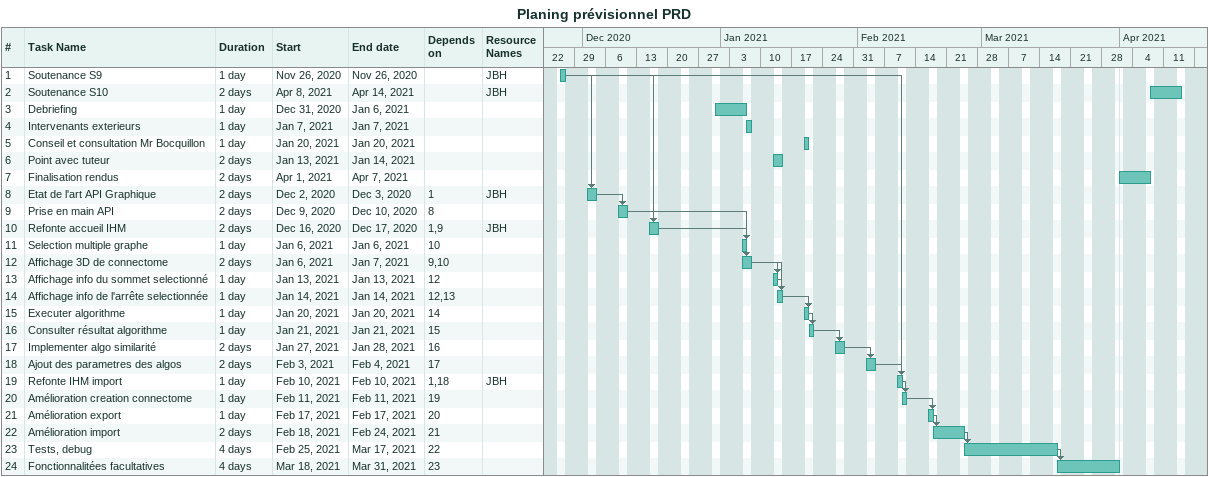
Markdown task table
Planing prévisionnel PRD

| ID | Task | Duration | Start | Finish | Predecessors | Resources |
|---|---|---|---|---|---|---|
| 1 | Soutenance S9 | 1d | 2020-11-26 | 2020-11-26 |  | JBH |
| 2 | Soutenance S10 | 2d | 2021-04-08 | 2021-04-14 |  | JBH |
| 3 | Debriefing | 1d | 2020-12-31 | 2021-01-06 |  |  |
| 4 | Intervenants exterieurs | 1d | 2021-01-07 | 2021-01-07 |  |  |
| 5 | Conseil et consultation Mr Bocquillon | 1d | 2021-01-20 | 2021-01-20 |  |  |
| 6 | Point avec tuteur | 2d | 2021-01-13 | 2021-01-14 |  |  |
| 7 | Finalisation rendus | 2d | 2021-04-01 | 2021-04-07 |  |  |
| 8 | Etat de l'art API Graphique | 2d | 2020-12-02 | 2020-12-03 | 1 | JBH |
| 9 | Prise en main API | 2d | 2020-12-09 | 2020-12-10 | 8 |  |
| 10 | Refonte accueil IHM | 2d | 2020-12-16 | 2020-12-17 | 1, 9 | JBH |
| 11 | Selection multiple graphe | 1d | 2021-01-06 | 2021-01-06 | 10 |  |
| 12 | Affichage 3D de connectome | 2d | 2021-01-06 | 2021-01-07 | 9, 10 |  |
| 13 | Affichage info du sommet selectionné | 1d | 2021-01-13 | 2021-01-13 | 12 |  |
| 14 | Affichage info de l'arrête selectionnée | 1d | 2021-01-14 | 2021-01-14 | 12, 13 |  |
| 15 | Executer algorithme | 1d | 2021-01-20 | 2021-01-20 | 14 |  |
| 16 | Consulter résultat algorithme | 1d | 2021-01-21 | 2021-01-21 | 15 |  |
| 17 | Implementer algo similarité | 2d | 2021-01-27 | 2021-01-28 | 16 |  |
| 18 | Ajout des parametres des algos | 2d | 2021-02-03 | 2021-02-04 | 17 |  |
| 19 | Refonte IHM import | 1d | 2021-02-10 | 2021-02-10 | 1, 18 | JBH |
| 20 | Amélioration creation connectome | 1d | 2021-02-11 | 2021-02-11 | 19 |  |
| 21 | Amélioration export | 1d | 2021-02-17 | 2021-02-17 | 20 |  |
| 22 | Amélioration import | 2d | 2021-02-18 | 2021-02-24 | 21 |  |
| 23 | Tests, debug | 4d | 2021-02-25 | 2021-03-17 | 22 |  |
| 24 | Fonctionnalitées facultatives | 4d | 2021-03-18 | 2021-03-31 | 23 |  |
